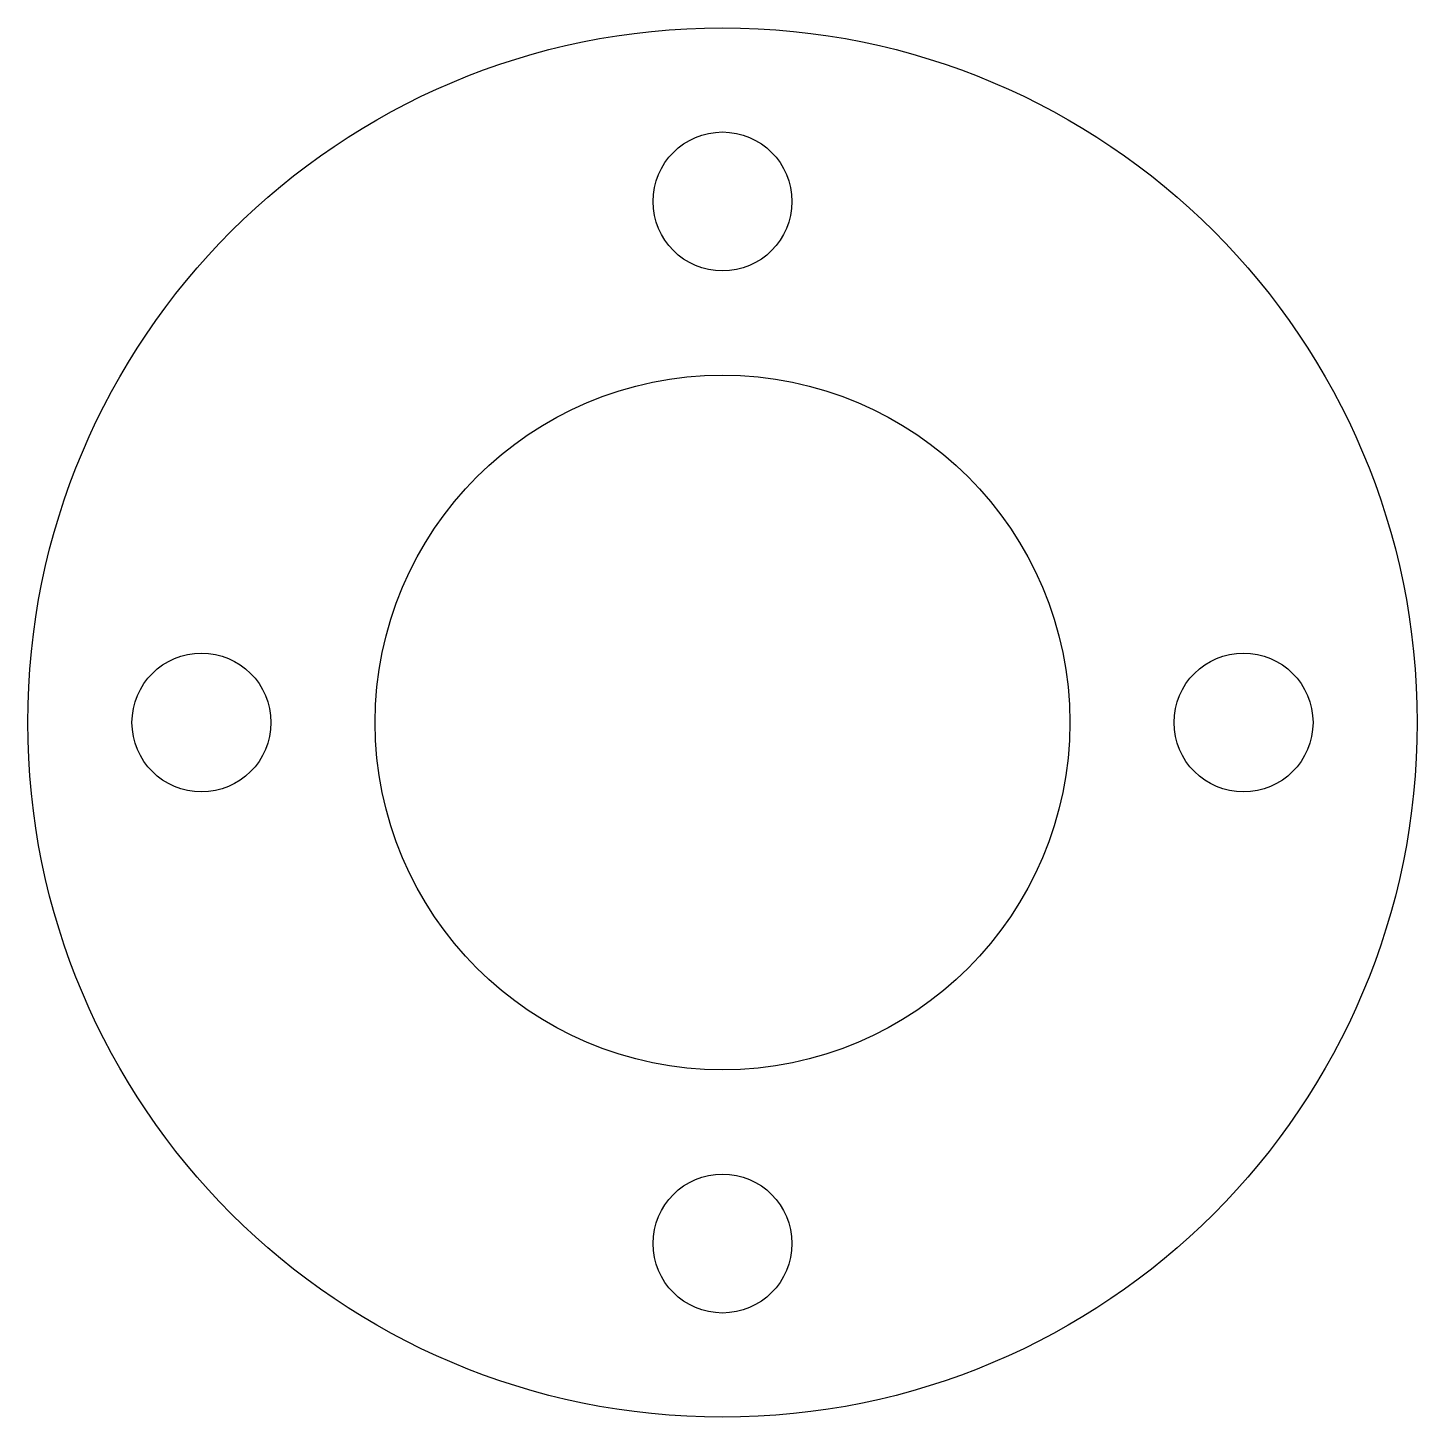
# Model space of a CAD drawing. Header units: metres. Extents: x -60 to 60, y -60 to 60.
import ezdxf

# ---------------------------------------------------------------- set-up
doc = ezdxf.new("R2010")
doc.units = ezdxf.units.M

msp = doc.modelspace()

# ---------------------------------------------------------------- linework, layer by layer
for centre, radius in [((0, 0), 60), ((0, 45), 6), ((0, 0), 30), ((-45, 0), 6), ((45, 0), 6), ((0, -45), 6)]:
    msp.add_circle(centre, radius)

doc.saveas('drawing.dxf')
